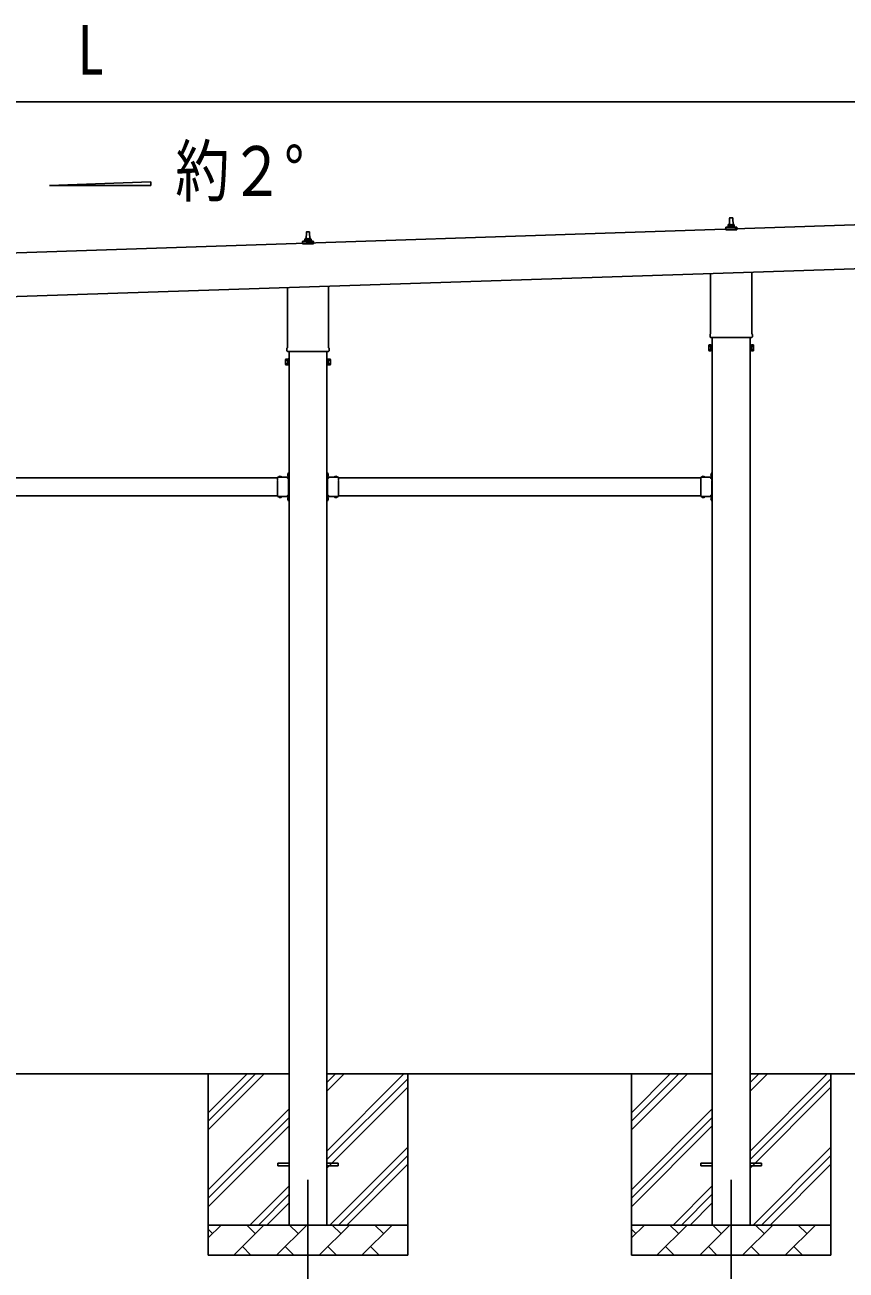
# Model space of a CAD drawing. Units: millimetres, scale not verified. Extents: x -21025 to 21025, y -14850 to 14850.
# Drawn here: x 336 to 3052, y -4664 to -543 of the extents above; entities that cross this region are included whole.
import ezdxf
from ezdxf.enums import TextEntityAlignment as Align

# ---------------------------------------------------------------- set-up
doc = ezdxf.new("R2010")
doc.units = ezdxf.units.MM
doc.header["$LTSCALE"] = 60
for name, color, linetype in [('0-4_YKK_12', 2, 'Continuous'), ('0-5_YKK_13', 4, 'Continuous'), ('0-6_YKK_A1', 4, 'Continuous'), ('0-7_YKK_D', 6, 'Continuous')]:
    doc.layers.add(name, color=color, linetype=linetype)
doc.styles.add('ＭＳ ゴシック', font='')
doc.styles.get('ＭＳ ゴシック').set_extended_font_data('MS Gothic')

msp = doc.modelspace()

# ---------------------------------------------------------------- linework, layer by layer
at = {"layer": '0-4_YKK_12'}
for p, q in [((1272.1, -4365), (1272.1, -4865)), ((2672.1, -4365), (2672.1, -4865))]:
    msp.add_line(p, q, dxfattribs=at)
at = {"layer": '0-5_YKK_13'}
for p, q in [((2666.1, -1205.74), (2666.83, -1182.21)), ((2667.82, -1181.24), (2676.37, -1181.24)), ((2677.37, -1182.21), (2678.1, -1205.74)), ((1266.1, -1252.41), (1266.83, -1228.88)), ((1267.82, -1227.91), (1276.37, -1227.91)), ((1277.37, -1228.88), (1278.1, -1252.41)), ((2653.85, -1221.24), (2653.85, -1213.53)), ((2690.35, -1221.24), (2653.85, -1221.24)), ((2654.23, -1212.74), (2689.97, -1212.74)), ((2654.61, -1212.55), (2661.33, -1210.92)), ((2661.72, -1210.74), (2682.48, -1210.74)), ((2662.1, -1209.95), (2662.1, -1205.74)), ((2663.1, -1205.74), (2681.1, -1205.74)), ((2682.1, -1209.95), (2682.1, -1205.74)), ((2689.58, -1212.55), (2682.86, -1210.92)), ((2690.35, -1221.24), (2690.35, -1213.53)), ((1253.85, -1267.91), (1253.85, -1260.19)), ((1290.35, -1267.91), (1253.85, -1267.91)), ((1254.23, -1259.41), (1289.97, -1259.41)), ((1254.61, -1259.22), (1261.33, -1257.59)), ((1261.72, -1257.41), (1282.48, -1257.41)), ((1262.1, -1256.62), (1262.1, -1252.41)), ((1263.1, -1252.41), (1281.1, -1252.41)), ((1282.1, -1256.62), (1282.1, -1252.41)), ((1289.58, -1259.22), (1282.86, -1257.59)), ((1290.35, -1267.91), (1290.35, -1260.19)), ((2603.8, -1565.23), (2603.8, -1365.72)), ((2740.4, -1361.16), (2740.4, -1565.23)), ((1203.8, -1611.89), (1203.8, -1412.38)), ((1340.4, -1407.83), (1340.4, -1611.89)), ((2598.1, -1603.5), (2598.86, -1602.19)), ((2598.1, -1603.5), (2598.1, -1620.5)), ((2605.1, -1607.09), (2598.86, -1607.09)), ((2602.1, -1574), (2602.1, -1568.5)), ((2740.04, -1577.5), (2604.16, -1577.5)), ((2739.1, -1607.09), (2745.34, -1607.09)), ((2742.1, -1568.5), (2742.1, -1574)), ((2746.1, -1603.5), (2745.34, -1602.19)), ((2746.1, -1603.5), (2746.1, -1620.5)), ((1202.1, -1620.67), (1202.1, -1615.17)), ((1340.04, -1624.17), (1204.16, -1624.17)), ((1342.1, -1615.17), (1342.1, -1620.67)), ((2598.1, -1620.5), (2598.86, -1621.81)), ((2605.1, -1616.91), (2598.86, -1616.91)), ((2605.1, -1621.81), (2598.86, -1621.81)), ((2607.6, -1621.2), (2605.1, -1621.2)), ((2736.6, -1621.2), (2739.1, -1621.2)), ((2739.1, -1616.91), (2745.34, -1616.91)), ((2739.1, -1621.81), (2745.34, -1621.81)), ((2746.1, -1620.5), (2745.34, -1621.81)), ((1198.1, -1650.17), (1198.86, -1648.85)), ((1198.1, -1650.17), (1198.1, -1667.17)), ((1198.1, -1667.17), (1198.86, -1668.48)), ((1205.1, -1653.76), (1198.86, -1653.76)), ((1205.1, -1663.57), (1198.86, -1663.57)), ((1205.1, -1668.48), (1198.86, -1668.48)), ((1207.6, -1667.87), (1205.1, -1667.87)), ((1336.6, -1667.87), (1339.1, -1667.87)), ((1339.1, -1653.76), (1345.34, -1653.76)), ((1339.1, -1663.57), (1345.34, -1663.57)), ((1339.1, -1668.48), (1345.34, -1668.48)), ((1346.1, -1650.17), (1345.34, -1648.85)), ((1346.1, -1667.17), (1345.34, -1668.48)), ((1346.1, -1650.17), (1346.1, -1667.17)), ((1171.6, -2050.29), (1171.6, -2039.9)), ((1171.6, -2039.9), (1208, -2039.9)), ((1171.6, -2092.29), (1171.6, -2051.71)), ((1174.86, -2039.04), (1174.86, -2039.2)), ((1175.56, -2039.9), (1183.63, -2039.9)), ((1178.47, -2039.9), (1177.15, -2037.24)), ((1180.72, -2039.9), (1182.05, -2037.24)), ((1184.33, -2039.04), (1184.33, -2039.2)), ((1203.9, -2032), (1209.6, -2032)), ((1207.6, -2041.5), (1204.6, -2041.5)), ((1208, -2030.87), (1205.34, -2029.55)), ((1208, -2033.13), (1205.34, -2034.45)), ((1207.14, -2027.27), (1207.3, -2027.27)), ((1207.14, -2036.74), (1207.3, -2036.74)), ((1207.6, -2050.29), (1207.6, -2043.5)), ((1207.6, -2092.29), (1207.6, -2051.71)), ((1208, -2024.5), (1209.6, -2024.5)), ((1208, -2041.46), (1208, -2024.5)), ((1208, -2027.97), (1208, -2036.04)), ((1209.6, -2029), (1208, -2029)), ((1208, -2030), (1209.6, -2030)), ((1208, -2034), (1209.6, -2034)), ((1209.6, -2035), (1208, -2035)), ((1336.2, -2024.5), (1334.6, -2024.5)), ((1334.6, -2029), (1336.2, -2029)), ((1336.2, -2030), (1334.6, -2030)), ((1340.3, -2032), (1334.6, -2032)), ((1336.2, -2034), (1334.6, -2034)), ((1334.6, -2035), (1336.2, -2035)), ((1336.2, -2041.46), (1336.2, -2024.5)), ((1336.2, -2027.97), (1336.2, -2036.04)), ((1336.2, -2030.87), (1338.86, -2029.55)), ((1336.2, -2033.13), (1338.86, -2034.45)), ((1372.6, -2039.9), (1336.2, -2039.9)), ((1336.6, -2041.5), (1339.6, -2041.5)), ((1336.6, -2050.29), (1336.6, -2043.5)), ((1336.6, -2092.29), (1336.6, -2051.71)), ((1337.06, -2027.27), (1336.9, -2027.27)), ((1337.06, -2036.74), (1336.9, -2036.74)), ((1359.86, -2039.04), (1359.86, -2039.2)), ((1368.63, -2039.9), (1360.56, -2039.9)), ((1363.47, -2039.9), (1362.15, -2037.24)), ((1365.72, -2039.9), (1367.05, -2037.24)), ((1369.33, -2039.04), (1369.33, -2039.2)), ((1372.6, -2050.29), (1372.6, -2039.9)), ((1372.6, -2092.29), (1372.6, -2051.71)), ((2571.6, -2050.29), (2571.6, -2039.9)), ((2571.6, -2039.9), (2608, -2039.9)), ((2571.6, -2092.29), (2571.6, -2051.71)), ((2574.86, -2039.04), (2574.86, -2039.2)), ((2575.56, -2039.9), (2583.63, -2039.9)), ((2578.47, -2039.9), (2577.15, -2037.24)), ((2580.72, -2039.9), (2582.05, -2037.24)), ((2584.33, -2039.04), (2584.33, -2039.2)), ((2603.9, -2032), (2609.6, -2032)), ((2607.6, -2041.5), (2604.6, -2041.5)), ((2608, -2030.87), (2605.34, -2029.55)), ((2608, -2033.13), (2605.34, -2034.45)), ((2607.14, -2027.27), (2607.3, -2027.27)), ((2607.14, -2036.74), (2607.3, -2036.74)), ((2607.6, -2050.29), (2607.6, -2043.5)), ((2607.6, -2092.29), (2607.6, -2051.71)), ((2608, -2024.5), (2609.6, -2024.5)), ((2608, -2041.46), (2608, -2024.5)), ((2608, -2027.97), (2608, -2036.04)), ((2609.6, -2029), (2608, -2029)), ((2608, -2030), (2609.6, -2030)), ((2608, -2034), (2609.6, -2034)), ((2609.6, -2035), (2608, -2035)), ((1171.6, -2104.1), (1171.6, -2093.71)), ((1207.6, -2100.5), (1207.6, -2093.71)), ((1336.6, -2100.5), (1336.6, -2093.71)), ((1372.6, -2104.1), (1372.6, -2093.71)), ((2571.6, -2104.1), (2571.6, -2093.71)), ((2607.6, -2100.5), (2607.6, -2093.71)), ((1171.6, -2104.1), (1208, -2104.1)), ((1174.86, -2104.96), (1174.86, -2104.8)), ((1175.56, -2104.1), (1183.63, -2104.1)), ((1178.47, -2104.1), (1177.15, -2106.76)), ((1180.72, -2104.1), (1182.05, -2106.76)), ((1184.33, -2104.96), (1184.33, -2104.8)), ((1204.6, -2102.5), (1207.6, -2102.5)), ((1208, -2110.87), (1205.34, -2109.55)), ((1208, -2113.13), (1205.34, -2114.45)), ((1207.14, -2107.27), (1207.3, -2107.27)), ((1207.14, -2116.74), (1207.3, -2116.74)), ((1208, -2119.5), (1208, -2102.54)), ((1208, -2107.97), (1208, -2116.04)), ((1208, -2110), (1209.6, -2110)), ((1208, -2114), (1209.6, -2114)), ((1208, -2119.5), (1209.6, -2119.5)), ((1336.2, -2110), (1334.6, -2110)), ((1336.2, -2114), (1334.6, -2114)), ((1336.2, -2119.5), (1334.6, -2119.5)), ((1336.2, -2119.5), (1336.2, -2102.54)), ((1372.6, -2104.1), (1336.2, -2104.1)), ((1336.2, -2107.97), (1336.2, -2116.04)), ((1336.2, -2110.87), (1338.86, -2109.55)), ((1336.2, -2113.13), (1338.86, -2114.45)), ((1339.6, -2102.5), (1336.6, -2102.5)), ((1337.06, -2107.27), (1336.9, -2107.27)), ((1337.06, -2116.74), (1336.9, -2116.74)), ((1359.86, -2104.96), (1359.86, -2104.8)), ((1368.63, -2104.1), (1360.56, -2104.1)), ((1363.47, -2104.1), (1362.15, -2106.76)), ((1365.72, -2104.1), (1367.05, -2106.76)), ((1369.33, -2104.96), (1369.33, -2104.8)), ((2571.6, -2104.1), (2608, -2104.1)), ((2574.86, -2104.96), (2574.86, -2104.8)), ((2575.56, -2104.1), (2583.63, -2104.1)), ((2578.47, -2104.1), (2577.15, -2106.76)), ((2580.72, -2104.1), (2582.05, -2106.76)), ((2584.33, -2104.96), (2584.33, -2104.8)), ((2604.6, -2102.5), (2607.6, -2102.5)), ((2608, -2110.87), (2605.34, -2109.55)), ((2608, -2113.13), (2605.34, -2114.45)), ((2607.14, -2107.27), (2607.3, -2107.27)), ((2607.14, -2116.74), (2607.3, -2116.74)), ((2608, -2119.5), (2608, -2102.54)), ((2608, -2107.97), (2608, -2116.04)), ((2608, -2110), (2609.6, -2110)), ((2608, -2114), (2609.6, -2114)), ((2608, -2119.5), (2609.6, -2119.5)), ((1172.1, -4310.5), (1209.6, -4310.5)), ((1172.1, -4319.5), (1172.1, -4310.5)), ((1172.1, -4319.5), (1209.6, -4319.5)), ((1334.6, -4310.5), (1372.1, -4310.5)), ((1334.6, -4319.5), (1372.1, -4319.5)), ((1372.1, -4319.5), (1372.1, -4310.5)), ((2572.1, -4310.5), (2609.6, -4310.5)), ((2572.1, -4319.5), (2572.1, -4310.5)), ((2572.1, -4319.5), (2609.6, -4319.5)), ((2734.6, -4310.5), (2772.1, -4310.5)), ((2734.6, -4319.5), (2772.1, -4319.5)), ((2772.1, -4319.5), (2772.1, -4310.5))]:
    msp.add_line(p, q, dxfattribs=at)
for points in [[(2605.1, -1621.81), (2605.1, -1602.19), (2598.86, -1602.19)], [(2605.1, -1621.2), (2605.1, -1602.8), (2607.6, -1602.8)], [(2739.1, -1621.2), (2739.1, -1602.8), (2736.6, -1602.8)], [(2739.1, -1621.81), (2739.1, -1602.19), (2745.34, -1602.19)], [(1205.1, -1668.48), (1205.1, -1648.85), (1198.86, -1648.85)], [(1205.1, -1667.87), (1205.1, -1649.47), (1207.6, -1649.47)], [(1339.1, -1667.87), (1339.1, -1649.47), (1336.6, -1649.47)], [(1339.1, -1668.48), (1339.1, -1648.85), (1345.34, -1648.85)], [(1207.6, -2043.5), (1204.6, -2043.5), (1204.6, -2039.9)], [(1209.6, -2039.5), (1209.6, -2033.5), (1209.6, -2030.5), (1209.6, -2024.5)], [(1334.6, -2039.5), (1334.6, -2033.5), (1334.6, -2030.5), (1334.6, -2024.5)], [(1336.6, -2043.5), (1339.6, -2043.5), (1339.6, -2039.9)], [(2607.6, -2043.5), (2604.6, -2043.5), (2604.6, -2039.9)], [(2609.6, -2039.5), (2609.6, -2033.5), (2609.6, -2030.5), (2609.6, -2024.5)], [(1207.6, -2100.5), (1204.6, -2100.5), (1204.6, -2104.1)], [(1336.6, -2100.5), (1339.6, -2100.5), (1339.6, -2104.1)], [(2607.6, -2100.5), (2604.6, -2100.5), (2604.6, -2104.1)], [(1209.6, -2119.5), (1209.6, -2113.5), (1209.6, -2110.5), (1209.6, -2104.5)], [(1334.6, -2119.5), (1334.6, -2113.5), (1334.6, -2110.5), (1334.6, -2104.5)], [(2609.6, -2119.5), (2609.6, -2113.5), (2609.6, -2110.5), (2609.6, -2104.5)]]:
    msp.add_lwpolyline(points, dxfattribs=at)
for points in [[(2607.6, -1622.5), (2607.6, -1601.5), (2609.6, -1601.5), (2609.6, -1622.5)], [(2736.6, -1622.5), (2736.6, -1601.5), (2734.6, -1601.5), (2734.6, -1622.5)], [(1207.6, -1669.17), (1207.6, -1648.17), (1209.6, -1648.17), (1209.6, -1669.17)], [(1336.6, -1669.17), (1336.6, -1648.17), (1334.6, -1648.17), (1334.6, -1669.17)]]:
    msp.add_lwpolyline(points, close=True, dxfattribs=at)
for centre, radius, start, end in [((2667.82, -1182.24), 1, 90, 178.60509), ((2676.37, -1182.24), 1, 1.39491, 90), ((1267.82, -1228.91), 1, 90, 178.60509), ((1276.37, -1228.91), 1, 1.39491, 90), ((2654.85, -1213.53), 1, 103.62699, 180), ((2661.1, -1209.95), 1, 283.62699, 0), ((2666.18, -1206.37), 4.13, 90, 171.17633), ((2663.1, -1206.74), 1, 90, 180), ((2675.43, -1205.74), 4.83, 133.60282, 180), ((2668.77, -1205.74), 4.83, 0, 46.39718), ((2678.01, -1206.37), 4.13, 8.82367, 90), ((2681.1, -1206.74), 1, 0, 90), ((2683.1, -1209.95), 1, 180, 256.37301), ((2689.35, -1213.53), 1, 0, 76.37301), ((1254.85, -1260.19), 1, 103.62699, 180), ((1261.1, -1256.62), 1, 283.62699, 0), ((1266.18, -1253.04), 4.13, 90, 171.17633), ((1263.1, -1253.41), 1, 90, 180), ((1275.43, -1252.41), 4.83, 133.60282, 180), ((1268.77, -1252.41), 4.83, 0, 46.39718), ((1278.01, -1253.04), 4.13, 8.82367, 90), ((1281.1, -1253.41), 1, 0, 90), ((1283.1, -1256.62), 1, 180, 256.37301), ((1289.35, -1260.19), 1, 0, 76.37301), ((2606.1, -1568.5), 4, 125.09963, 180), ((2738.1, -1568.5), 4, 0, 54.90037), ((2602.44, -1604.64), 4.34, 145.61575, 214.38425), ((2614.34, -1612), 16.24, 162.41205, 197.58795), ((2606.1, -1574), 4, 180, 194.47751), ((2606.1, -1574), 4, 194.47751, 241.04498), ((2738.1, -1574), 4, 298.95502, 345.52249), ((2738.1, -1574), 4, 345.52249, 0), ((2741.75, -1604.64), 4.34, 325.61575, 34.38425), ((2729.86, -1612), 16.24, 342.41205, 17.58795), ((1206.1, -1615.17), 4, 125.09963, 180), ((1206.1, -1620.67), 4, 180, 194.47751), ((1206.1, -1620.67), 4, 194.47751, 241.04498), ((1338.1, -1620.67), 4, 298.95502, 345.52249), ((1338.1, -1615.17), 4, 0, 54.90037), ((1338.1, -1620.67), 4, 345.52249, 0), ((2602.44, -1619.36), 4.34, 145.61575, 214.38425), ((2741.75, -1619.36), 4.34, 325.61575, 34.38425), ((1202.44, -1651.31), 4.34, 145.61575, 214.38425), ((1214.34, -1658.67), 16.24, 162.41205, 197.58795), ((1202.44, -1666.03), 4.34, 145.61575, 214.38425), ((1341.75, -1651.31), 4.34, 325.61575, 34.38425), ((1329.86, -1658.67), 16.24, 342.41205, 17.58795), ((1341.75, -1666.03), 4.34, 325.61575, 34.38425), ((1170.9, -2051), 1, 314.427, 45.573), ((1175.56, -2039.2), 0.7, 180, 270), ((1175.73, -2039.04), 0.862, 129.12355, 180), ((1179.6, -2043.8), 7, 90, 129.12355), ((1179.6, -2043.8), 7, 50.87645, 90), ((1183.63, -2039.2), 0.7, 270, 0), ((1183.47, -2039.04), 0.862, 0, 50.87645), ((1211.9, -2032), 7, 140.87645, 180), ((1211.9, -2032), 7, 180, 219.12355), ((1207.14, -2028.13), 0.862, 90, 140.87645), ((1207.14, -2035.87), 0.862, 219.12355, 270), ((1207.3, -2027.97), 0.7, 0, 90), ((1207.3, -2036.04), 0.7, 270, 0), ((1208.3, -2051), 1, 134.427, 225.573), ((1207.6, -2039.5), 2, 270, 0), ((1336.6, -2039.5), 2, 180, 270), ((1336.9, -2027.97), 0.7, 90, 180), ((1336.9, -2036.04), 0.7, 180, 270), ((1335.9, -2051), 1, 314.427, 45.573), ((1337.06, -2028.13), 0.862, 39.12355, 90), ((1337.06, -2035.87), 0.862, 270, 320.87645), ((1332.3, -2032), 7, 0, 39.12355), ((1332.3, -2032), 7, 320.87645, 0), ((1360.56, -2039.2), 0.7, 180, 270), ((1360.73, -2039.04), 0.862, 129.12355, 180), ((1364.6, -2043.8), 7, 90, 129.12355), ((1364.6, -2043.8), 7, 50.87645, 90), ((1368.63, -2039.2), 0.7, 270, 0), ((1368.47, -2039.04), 0.862, 0, 50.87645), ((1373.3, -2051), 1, 134.427, 225.573), ((2570.9, -2051), 1, 314.427, 45.573), ((2575.56, -2039.2), 0.7, 180, 270), ((2575.73, -2039.04), 0.862, 129.12355, 180), ((2579.6, -2043.8), 7, 90, 129.12355), ((2579.6, -2043.8), 7, 50.87645, 90), ((2583.63, -2039.2), 0.7, 270, 0), ((2583.47, -2039.04), 0.862, 0, 50.87645), ((2611.9, -2032), 7, 140.87645, 180), ((2611.9, -2032), 7, 180, 219.12355), ((2607.14, -2028.13), 0.862, 90, 140.87645), ((2607.14, -2035.87), 0.862, 219.12355, 270), ((2607.3, -2027.97), 0.7, 0, 90), ((2607.3, -2036.04), 0.7, 270, 0), ((2608.3, -2051), 1, 134.427, 225.573), ((2607.6, -2039.5), 2, 270, 0), ((1170.9, -2093), 1, 314.427, 45.573), ((1208.3, -2093), 1, 134.427, 225.573), ((1335.9, -2093), 1, 314.427, 45.573), ((1373.3, -2093), 1, 134.427, 225.573), ((2570.9, -2093), 1, 314.427, 45.573), ((2608.3, -2093), 1, 134.427, 225.573), ((1175.56, -2104.8), 0.7, 90, 180), ((1175.73, -2104.96), 0.862, 180, 230.87645), ((1179.6, -2100.2), 7, 230.87645, 270), ((1179.6, -2100.2), 7, 270, 309.12355), ((1183.63, -2104.8), 0.7, 0, 90), ((1183.47, -2104.96), 0.862, 309.12355, 0), ((1211.9, -2112), 7, 140.87645, 180), ((1211.9, -2112), 7, 180, 219.12355), ((1207.14, -2108.13), 0.862, 90, 140.87645), ((1207.14, -2115.87), 0.862, 219.12355, 270), ((1207.3, -2107.97), 0.7, 0, 90), ((1207.3, -2116.04), 0.7, 270, 0), ((1207.6, -2104.5), 2, 0, 90), ((1336.6, -2104.5), 2, 90, 180), ((1336.9, -2107.97), 0.7, 90, 180), ((1336.9, -2116.04), 0.7, 180, 270), ((1337.06, -2108.13), 0.862, 39.12355, 90), ((1337.06, -2115.87), 0.862, 270, 320.87645), ((1332.3, -2112), 7, 0, 39.12355), ((1332.3, -2112), 7, 320.87645, 0), ((1360.56, -2104.8), 0.7, 90, 180), ((1360.73, -2104.96), 0.862, 180, 230.87645), ((1364.6, -2100.2), 7, 230.87645, 270), ((1364.6, -2100.2), 7, 270, 309.12355), ((1368.63, -2104.8), 0.7, 0, 90), ((1368.47, -2104.96), 0.862, 309.12355, 0), ((2575.56, -2104.8), 0.7, 90, 180), ((2575.73, -2104.96), 0.862, 180, 230.87645), ((2579.6, -2100.2), 7, 230.87645, 270), ((2579.6, -2100.2), 7, 270, 309.12355), ((2583.63, -2104.8), 0.7, 0, 90), ((2583.47, -2104.96), 0.862, 309.12355, 0), ((2611.9, -2112), 7, 140.87645, 180), ((2611.9, -2112), 7, 180, 219.12355), ((2607.14, -2108.13), 0.862, 90, 140.87645), ((2607.14, -2115.87), 0.862, 219.12355, 270), ((2607.3, -2107.97), 0.7, 0, 90), ((2607.3, -2116.04), 0.7, 270, 0), ((2607.6, -2104.5), 2, 0, 90)]:
    msp.add_arc(centre, radius, start, end, dxfattribs=at)
at = {"layer": '0-6_YKK_A1'}
for p, q in [((416.78, -1074.81), (752.78, -1062.4)), ((752.78, -1062.4), (752.78, -1074.81)), ((752.78, -1074.81), (416.78, -1074.81)), ((3262.97, -1198.69), (-2129.1, -1378.4)), ((-2124.26, -1523.32), (3267.8, -1343.58)), ((2609.6, -1577.5), (2609.6, -4515)), ((2734.6, -4515), (2734.6, -1577.5)), ((1209.6, -1624.17), (1209.6, -4515)), ((1334.6, -4515), (1334.6, -1624.17)), ((-27.4, -2042), (1171.6, -2042)), ((1372.6, -2042), (2571.6, -2042)), ((-27.4, -2102), (1171.6, -2102)), ((1204.6, -2102), (1209.1, -2102)), ((1339.6, -2102), (1335.1, -2102)), ((1372.6, -2102), (2571.6, -2102)), ((2604.6, -2102), (2609.1, -2102)), ((1209.6, -4015), (-65.4, -4015)), ((942.1, -4015), (942.1, -4615)), ((942.1, -4200.05), (1127.15, -4015)), ((942.1, -4171.77), (1098.87, -4015)), ((942.1, -4143.48), (1070.58, -4015)), ((2609.6, -4015), (1334.6, -4015)), ((1334.6, -4270.1), (1589.7, -4015)), ((1334.6, -4072.11), (1391.71, -4015)), ((1334.6, -4043.82), (1363.42, -4015)), ((1334.6, -4298.38), (1602.1, -4030.88)), ((1602.1, -4015), (1602.1, -4615)), ((2342.1, -4015), (2342.1, -4615)), ((2342.1, -4200.05), (2527.15, -4015)), ((2342.1, -4171.77), (2498.87, -4015)), ((2342.1, -4143.48), (2470.58, -4015)), ((3372.98, -4015), (2734.6, -4015)), ((2734.6, -4270.1), (2989.7, -4015)), ((2734.6, -4072.11), (2791.71, -4015)), ((2734.6, -4043.82), (2763.42, -4015)), ((2734.6, -4298.38), (3002.1, -4030.88)), ((3002.1, -4015), (3002.1, -4615)), ((1334.6, -4326.67), (1602.1, -4059.17)), ((2734.6, -4326.67), (3002.1, -4059.17)), ((942.1, -4398.04), (1209.6, -4130.54)), ((942.1, -4426.32), (1209.6, -4158.82)), ((2342.1, -4398.04), (2609.6, -4130.54)), ((2342.1, -4426.32), (2609.6, -4158.82)), ((942.1, -4454.61), (1209.6, -4187.11)), ((2342.1, -4454.61), (2609.6, -4187.11)), ((1344.26, -4515), (1602.1, -4257.16)), ((1372.54, -4515), (1602.1, -4285.44)), ((2744.26, -4515), (3002.1, -4257.16)), ((2772.54, -4515), (3002.1, -4285.44)), ((1400.82, -4515), (1602.1, -4313.73)), ((2800.82, -4515), (3002.1, -4313.73)), ((1079.7, -4515), (1209.6, -4385.1)), ((2479.7, -4515), (2609.6, -4385.1)), ((1107.98, -4515), (1209.6, -4413.38)), ((1136.27, -4515), (1209.6, -4441.67)), ((2507.98, -4515), (2609.6, -4413.38)), ((2536.27, -4515), (2609.6, -4441.67)), ((942.1, -4515), (1602.1, -4515)), ((942.1, -4557.89), (984.99, -4515)), ((956.44, -4543.55), (942.1, -4529.21)), ((1026.41, -4615), (1126.41, -4515)), ((1097.86, -4543.55), (1069.31, -4515)), ((1167.83, -4615), (1267.83, -4515)), ((1239.28, -4543.55), (1210.73, -4515)), ((1309.26, -4615), (1409.26, -4515)), ((1380.7, -4543.55), (1352.15, -4515)), ((1450.68, -4615), (1550.68, -4515)), ((1522.12, -4543.55), (1493.57, -4515)), ((1598.81, -4515), (1602.1, -4511.72)), ((2342.1, -4515), (3002.1, -4515)), ((2342.1, -4557.89), (2384.99, -4515)), ((2356.44, -4543.55), (2342.1, -4529.21)), ((2426.41, -4615), (2526.41, -4515)), ((2497.86, -4543.55), (2469.31, -4515)), ((2567.83, -4615), (2667.83, -4515)), ((2639.28, -4543.55), (2610.73, -4515)), ((2709.26, -4615), (2809.26, -4515)), ((2780.7, -4543.55), (2752.15, -4515)), ((2850.68, -4615), (2950.68, -4515)), ((2922.12, -4543.55), (2893.57, -4515)), ((2998.81, -4515), (3002.1, -4511.72)), ((1602.1, -4615), (942.1, -4615)), ((1054.97, -4586.45), (1083.52, -4615)), ((1196.39, -4586.45), (1224.94, -4615)), ((1337.81, -4586.45), (1366.36, -4615)), ((1479.23, -4586.45), (1507.78, -4615)), ((3002.1, -4615), (2342.1, -4615)), ((2454.97, -4586.45), (2483.52, -4615)), ((2596.39, -4586.45), (2624.94, -4615)), ((2737.81, -4586.45), (2766.36, -4615)), ((2879.23, -4586.45), (2907.78, -4615))]:
    msp.add_line(p, q, dxfattribs=at)
for points in [[(1204.6, -2042), (1209.1, -2042), (1209.1, -2102)], [(1339.6, -2042), (1335.1, -2042), (1335.1, -2102)], [(2604.6, -2042), (2609.1, -2042), (2609.1, -2102)]]:
    msp.add_lwpolyline(points, dxfattribs=at)
at = {"layer": '0-7_YKK_D'}
for p, q in [((3035.28, -797.55), (-1896.51, -797.55)), ((3285.28, -797.55), (2852.27, -797.55))]:
    msp.add_line(p, q, dxfattribs=at)

# ---------------------------------------------------------------- texts
at = {"layer": '0-6_YKK_A1', "style": 'ＭＳ ゴシック', "width": 0.8}
msp.add_text('約２°', height=165, dxfattribs=at).set_placement((833.14, -1158.6), align=Align.BOTTOM_LEFT)
at = {"layer": '0-7_YKK_D', "style": 'ＭＳ ゴシック', "width": 0.8}
msp.add_text('L', height=165, dxfattribs=at).set_placement((509.39, -757.55), align=Align.BOTTOM_LEFT)

doc.saveas('drawing.dxf')
